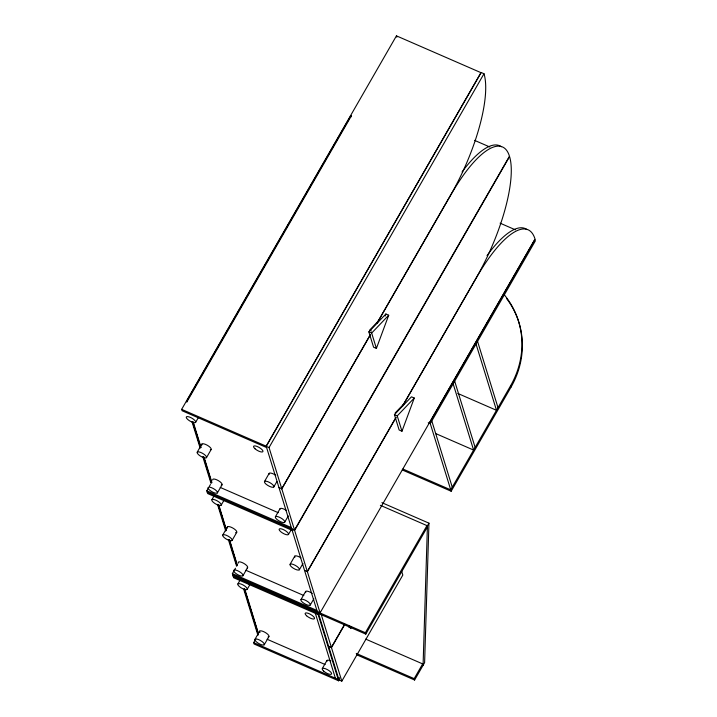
<?xml version="1.0" encoding="UTF-8"?>
<svg xmlns="http://www.w3.org/2000/svg" width="717" height="717" viewBox="0 0 717 717"><rect width="100%" height="100%" fill="white"/><g stroke="black" fill="none" stroke-linecap="round" stroke-linejoin="round"><path stroke-width="1.08" d="M381.883 502.662L428.954 523.159L427.431 525.812L423.075 665.286L422.654 663.906L365.742 639.125M428.954 523.159L424.607 662.642L414.605 680.021L356.681 654.8M385.119 316.072L385.889 314.001L388.704 315.229L376.398 348.417L373.575 347.189L368.843 331.854L385.889 314.001M401.968 431.231L414.274 398.043L411.45 396.815L394.413 414.668L399.145 430.003L401.968 431.231L397.227 415.896L394.413 414.668M266.607 447.542L182.091 410.733L181.661 409.353L396.438 35.85L480.955 72.659L266.177 446.162L278.94 487.497L281.808 488.877L294.517 530.051L291.702 528.823M350.81 115.795L186.438 401.637L186.913 401.843L351.276 116.002L350.81 115.795L351.115 116.79M195.589 422.385A5.386 1.739 29.9 0 0 189.575 417.061A5.386 1.739 29.9 0 0 187.72 419.463A5.386 1.739 29.9 0 0 195.589 422.385L198.179 417.886M197.22 452.158L201.88 444.056M206.478 457.661A5.386 1.739 29.9 0 0 200.464 452.337A5.386 1.739 29.9 0 0 198.609 454.739A5.386 1.739 29.9 0 0 206.478 457.661L211.139 449.559M292.178 530.365L207.661 493.556L206.81 490.795L208.36 488.089M209.391 486.296L210.431 484.495M211.9 499.704L213.971 496.101M217.368 492.929A5.386 1.739 29.9 0 0 211.354 487.614A5.386 1.739 29.9 0 0 209.498 490.016A5.386 1.739 29.9 0 0 217.368 492.929L222.028 484.826M221.159 505.198A5.386 1.739 29.9 0 0 215.136 499.883A5.386 1.739 29.9 0 0 213.29 502.276A5.386 1.739 29.9 0 0 221.159 505.198L224.26 499.803M269.045 447.542L483.993 73.743L481.17 72.516L266.231 446.315L269.045 447.542L281.754 488.725L370.384 334.597M222.79 534.981L227.45 526.878M264.519 481.474L269.18 473.363M232.048 540.475A5.386 1.739 29.9 0 0 226.025 535.151A5.386 1.739 29.9 0 0 224.179 537.553A5.386 1.739 29.9 0 0 232.048 540.475L236.709 532.372M273.777 486.968A5.386 1.739 29.9 0 0 267.764 481.645A5.386 1.739 29.9 0 0 265.908 484.047A5.386 1.739 29.9 0 0 273.777 486.968L276.887 481.564M318.169 614.559L233.652 577.75L232.371 573.609L235.481 568.214M377.07 322.964L451.208 194.038A96.41 29.863 -66.5 0 0 483.993 73.743M281.808 488.877L370.429 334.749M377.124 323.116L451.253 194.199A96.41 29.863 -66.5 0 1 509.464 156.252L294.517 530.051M275.418 516.742L280.069 508.64M237.892 583.907L239.971 580.304M242.938 575.751A5.386 1.739 29.9 0 0 236.924 570.427A5.386 1.739 29.9 0 0 235.068 572.829A5.386 1.739 29.9 0 0 242.938 575.751L247.598 567.649M284.667 522.245A5.386 1.739 29.9 0 0 278.653 516.921A5.386 1.739 29.9 0 0 276.798 519.323A5.386 1.739 29.9 0 0 284.667 522.245L288.288 515.935M247.15 589.401A5.386 1.739 29.9 0 0 241.136 584.077A5.386 1.739 29.9 0 0 239.281 586.479A5.386 1.739 29.9 0 0 247.15 589.401L249.74 584.902M288.458 534.515A5.386 1.739 29.9 0 0 282.435 529.191A5.386 1.739 29.9 0 0 280.589 531.593A5.386 1.739 29.9 0 0 288.458 534.515L291.559 529.11M395.954 417.411L307.324 571.539L294.615 530.365L509.563 156.557A96.41 29.863 -66.5 0 1 476.778 276.861L402.64 405.786M290.089 564.288L294.75 556.186M254.992 639.268L259.653 631.166M339.733 678.882L338.621 680.809L254.105 644.009L253.684 642.629L255.754 639.026M299.348 569.782A5.386 1.739 29.9 0 0 293.334 564.458A5.386 1.739 29.9 0 0 291.478 566.86A5.386 1.739 29.9 0 0 299.348 569.782L302.968 563.481M264.241 644.762A5.386 1.739 29.9 0 0 258.228 639.439A5.386 1.739 29.9 0 0 256.381 641.84A5.386 1.739 29.9 0 0 264.241 644.762L268.902 636.66M317.272 611.646L320.087 612.874L307.378 571.691L395.999 417.572M402.685 405.939L476.823 277.013A96.41 29.863 -66.5 0 1 535.034 239.075L320.087 612.874M300.979 599.564L305.639 591.462M310.237 605.058A5.386 1.739 29.9 0 0 304.223 599.735A5.386 1.739 29.9 0 0 302.368 602.137A5.386 1.739 29.9 0 0 310.237 605.058L313.858 598.758M331.379 647.334L321.028 613.824L318.214 612.596L328.556 646.107L331.379 647.334L344.689 624.184M331.469 647.639L328.655 646.411L338.998 679.922L341.821 681.15L331.469 647.639L344.778 624.498M322.292 668.576L326.952 660.474M339.311 677.502L338.2 679.429L253.684 642.629M365.795 634.106L365.374 632.726L426.965 525.606L427.395 526.986L365.795 634.106L233.222 576.369M504.087 294.544A96.051 85.923 -17.2 0 1 510.468 385.979L450.733 489.854L402.873 469.017M341.821 681.15L402.82 575.061L401.529 570.875M402.282 469.949L451.163 491.235L510.889 387.359A96.051 85.923 -17.2 0 0 506.552 298.496M414.605 680.021L414.184 678.641L422.654 663.906M378.325 321.028L369.551 330.223L371.424 331.039M376.398 348.417L371.657 333.082L388.704 315.229M395.112 413.037L403.895 403.841M397.227 415.896L414.274 398.043M474.529 140.344L489.81 146.994M350.765 115.93L351.24 116.136M500.099 223.166L515.371 229.816M368.843 331.854L371.657 333.082M457.787 393.436L496.487 410.294L476.034 344.035M428.246 422.716L430.281 423.604L535.339 240.903L534.909 239.514L429.85 422.223L451.163 491.235M435.936 433.668L473.605 450.07L453.153 383.819M186.51 401.592L186.976 401.798M181.661 409.353L266.177 446.162M380.36 505.315L427.431 525.812M220.209 487.417L278.25 512.691M206.81 490.795L291.326 527.604M207.231 492.176L291.747 528.985M291.792 529.137L294.615 530.365M307.378 571.691L304.51 570.311L278.985 487.65M245.779 570.239L303.82 595.513M232.371 573.609L316.887 610.418M232.801 574.989L365.374 632.726M356.25 653.42L414.184 678.641M267.082 639.25L325.124 664.525M510.468 385.979L510.889 387.359M396.438 35.85L396.868 37.23M477.558 341.382L498.01 407.641M454.677 381.166L475.138 447.417M431.804 420.951L452.257 487.202M304.555 570.463L317.317 611.798M317.748 613.178L338.621 680.809M315.355 613.331L335.386 678.21M193.223 422.026L201.11 447.569M204.067 457.15L211.954 482.693M218.793 504.84L226.303 529.424M229.628 539.964L237.175 564.646M244.757 588.953L258.478 633.667M192.748 421.82L200.635 447.363M203.592 456.944L211.479 482.487M218.318 504.634L226.205 530.186M229.162 539.758L237.049 565.31M244.291 588.747L258.362 634.33M192.685 421.847L200.59 447.462M203.556 457.07L211.461 482.693M218.246 504.669L226.16 530.284M229.126 539.892L237.031 565.507L236.61 566.242L228.373 539.56M244.219 588.791L258.344 634.527L257.914 635.262L243.798 589.526M191.932 421.515L200.168 448.206M202.803 456.738L211.04 483.428M217.493 504.338L225.738 531.019M326.961 661.397A5.386 1.739 29.9 0 1 330.869 660.922M259.957 632.582A5.386 1.739 29.9 0 1 261.606 630.951A5.386 1.739 29.9 0 1 267.692 634.249A5.386 1.739 29.9 0 1 268.095 636.983M212.707 480.04A5.386 1.739 29.9 0 1 218.542 480.74A5.386 1.739 29.9 0 1 221.221 485.158M201.898 444.979A5.386 1.739 29.9 0 1 207.437 445.338A5.386 1.739 29.9 0 1 210.332 449.882M280.006 509.348A5.386 1.739 29.9 0 1 286.226 510.289M269.198 474.287A5.386 1.739 29.9 0 1 270.784 473.095A5.386 1.739 29.9 0 1 275.785 475.308M462.107 171.883A96.41 29.863 -66.5 0 1 501.389 146.752M238.358 563.069A5.386 1.739 29.9 0 1 243.655 563.293A5.386 1.739 29.9 0 1 247.06 567.936M227.594 528.035A5.386 1.739 29.9 0 1 229.807 526.762A5.386 1.739 29.9 0 1 235.812 530.266A5.386 1.739 29.9 0 1 235.588 532.695M305.783 592.618A5.386 1.739 29.9 0 1 307.073 591.158A5.386 1.739 29.9 0 1 312.245 593.398M294.893 557.342A5.386 1.739 29.9 0 1 296.013 555.863A5.386 1.739 29.9 0 1 300.907 557.826M487.013 255.602A96.41 29.863 -66.5 0 1 526.959 229.565M247.302 582.715L249.166 583.781L247.302 582.715M247.723 581.98L249.588 583.046L247.741 581.953M349.036 627.017L350.9 628.092L349.036 627.017M349.457 626.282L351.321 627.348L349.475 626.255M323.681 671.148A5.386 1.739 29.9 0 0 331.541 674.07A5.386 1.739 29.9 0 0 325.527 668.755A5.386 1.739 29.9 0 0 323.681 671.148M306.589 615.786A5.386 1.739 29.9 0 0 314.449 618.708A5.386 1.739 29.9 0 0 308.435 613.385A5.386 1.739 29.9 0 0 306.589 615.786M255.019 448.77A5.386 1.739 29.9 0 0 262.888 451.692A5.386 1.739 29.9 0 0 256.874 446.368A5.386 1.739 29.9 0 0 255.019 448.77"/></g></svg>
